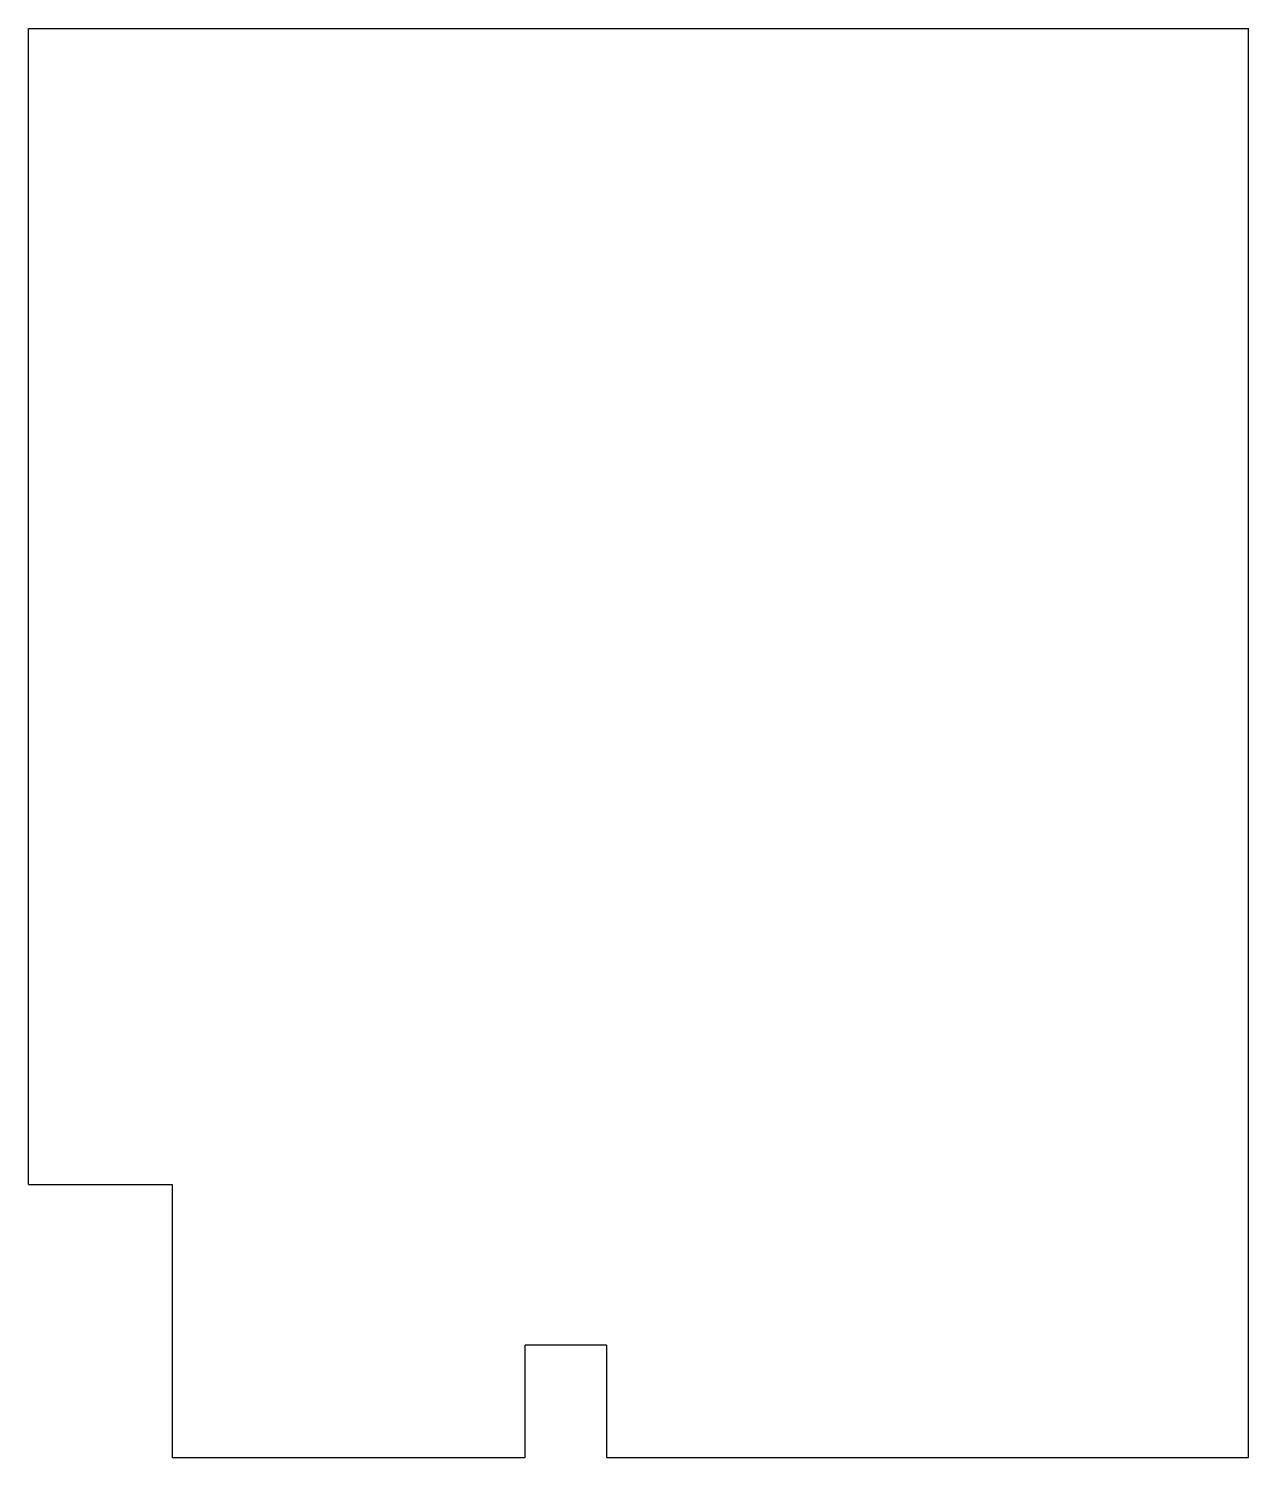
# Model space of a CAD drawing. Header units: millimetres. Extents: x 89 to 165, y -110.5 to -21.5.
import ezdxf

# ---------------------------------------------------------------- set-up
doc = ezdxf.new("R2010")
doc.units = ezdxf.units.MM

msp = doc.modelspace()

# ---------------------------------------------------------------- linework, layer by layer
for p, q in [((89, -93.5), (89, -21.5)), ((89, -21.5), (165, -21.5)), ((165, -110.5), (165, -21.5)), ((89, -93.5), (97.946, -93.5)), ((97.946, -93.5), (97.946, -110.5)), ((125, -103.5), (119.946, -103.5)), ((119.946, -110.5), (119.946, -103.5)), ((125, -103.5), (125, -110.5)), ((97.946, -110.5), (119.946, -110.5)), ((125, -110.5), (165, -110.5))]:
    msp.add_line(p, q)

doc.saveas('drawing.dxf')
